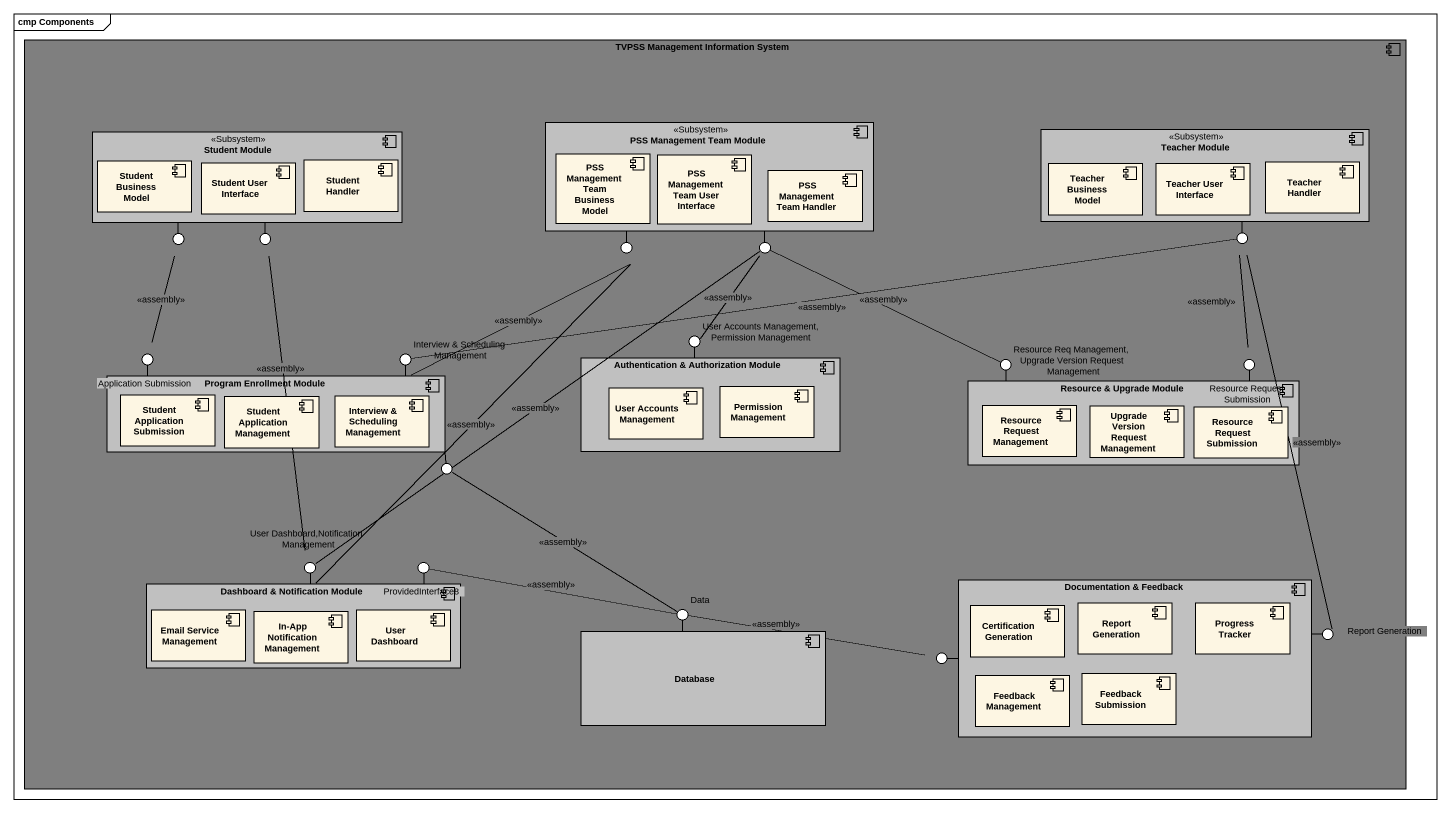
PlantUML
@startuml
mainframe cmp Components
component "TVPSS Management Information System" as TVPSS_Management #7F7F7F {
  component "Student Module" as Student_Module <<Subsystem>> #C0C0C0 {
    component "Student Business Model" as Student_Business_Model
    component "Student User Interface" as Student_User_Interface
    component "Student Handler" as Student_Handler
  }
  component "PSS Management Team Module" as PSS_Management_Team_Module <<Subsystem>> #C0C0C0 {
    component "PSS Management Team Business Model" as PSS_Management_Team
    component "PSS Management Team User Interface" as PSS_Management_Team_User
    component "PSS Management Team Handler" as PSS_Management_Team_Handler
  }
  component "Teacher Module" as Teacher_Module <<Subsystem>> #C0C0C0 {
    component "Teacher Business Model" as Teacher_Business_Model
    component "Teacher User Interface" as Teacher_User_Interface
    component "Teacher Handler" as Teacher_Handler
  }
  component "Authentication & Authorization Module" as Authentication #C0C0C0 {
    component "User Accounts Management" as User_Accounts_Management_2
    component "Permission Management" as Permission_Management
  }
  component "Program Enrollment Module" as Program_Enrollment_Module #C0C0C0 {
    component "Student Application Submission" as Student_Application
    component "Student Application Management" as Student_Application_2
    component "Interview & Scheduling Management" as Interview_Scheduling_2
  }
  component "Resource & Upgrade Module" as Resource_Upgrade_Module #C0C0C0 {
    component "Resource Request Management" as Resource_Request_Management
    component "Upgrade Version Request Management" as Upgrade_Version_Request
    component "Resource Request Submission" as Resource_Request_Submission_2
  }
  component "Dashboard & Notification Module" as Dashboard_Notification #C0C0C0 {
    component "Email Service Management" as Email_Service_Management
    component "In-App Notification Management" as In_App_Notification
    component "User Dashboard" as User_Dashboard
  }
  component "Documentation & Feedback" as Documentation_Feedback #C0C0C0 {
    component "Certification Generation" as Certification_Generation
    component "Report Generation" as Report_Generation
    component "Progress Tracker" as Progress_Tracker
    component "Feedback Management" as Feedback_Management
    component "Feedback Submission" as Feedback_Submission
  }
  component "Database" as Database_ #C0C0C0
}
() " " as lollipop1
() " " as lollipop2
() " " as lollipop3
() " " as lollipop4
() " " as lollipop5
() "User Accounts Management, Permission Management" as User_Accounts_Management
() "Application Submission" as Application_Submission
() "Interview & Scheduling Management" as Interview_Scheduling
() "Resource Req Management, Upgrade Version Request Management" as Resource_Req_Management
() "Resource Request Submission" as Resource_Request_Submission
() " " as lollipop6
() "User Dashboard,Notification Management" as User_Dashboard_Notification
() ProvidedInterface8
() Data
() "Report Generation" as Report_Generation_2
() " " as lollipop7
Student_Module -- lollipop1
Student_Module -- lollipop2
PSS_Management_Team_Module -- lollipop3
PSS_Management_Team_Module -- lollipop4
Teacher_Module -- lollipop5
Authentication -up- User_Accounts_Management
Program_Enrollment_Module -left- Application_Submission
Program_Enrollment_Module -right- Interview_Scheduling
Resource_Upgrade_Module -left- Resource_Req_Management
Resource_Upgrade_Module -right- Resource_Request_Submission
Program_Enrollment_Module -right- lollipop6
Dashboard_Notification -up- User_Dashboard_Notification
Dashboard_Notification -right- ProvidedInterface8
Database_ -up- Data
Documentation_Feedback -right- Report_Generation_2
Documentation_Feedback -left- lollipop7
lollipop1 -- Application_Submission : <<assembly>>
lollipop2 -- User_Dashboard_Notification : <<assembly>>
lollipop3 -left- Interview_Scheduling : <<assembly>>
lollipop3 -- User_Dashboard_Notification : <<assembly>>
lollipop4 -- User_Accounts_Management : <<assembly>>
lollipop4 -right- Resource_Req_Management : <<assembly>>
lollipop4 -- User_Dashboard_Notification : <<assembly>>
lollipop5 -left- Interview_Scheduling : <<assembly>>
lollipop5 -- Resource_Request_Submission : <<assembly>>
lollipop5 -- Report_Generation_2 : <<assembly>>
lollipop6 -- Data : <<assembly>>
ProvidedInterface8 -right- Data : <<assembly>>
lollipop7 -left- Data : <<assembly>>
@enduml
